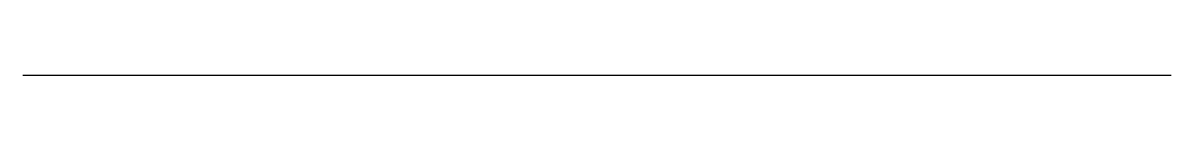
# Model space of a CAD drawing. Header units: millimetres. Extents: x -33.6856 to -33.6302, y 32.3605 to 32.3605.
import ezdxf

# ---------------------------------------------------------------- set-up
doc = ezdxf.new("R2010")
doc.units = ezdxf.units.MM
doc.layers.add('AREA_A1_PEN_6_AREA_NIVEL_2', color=5, linetype='CONTINUOUS')

msp = doc.modelspace()

# ---------------------------------------------------------------- linework, layer by layer
at = {"layer": 'AREA_A1_PEN_6_AREA_NIVEL_2', "color": 5}
msp.add_line((-33.685558, 32.360497), (-33.630167, 32.360497), dxfattribs=at)

doc.saveas('drawing.dxf')
